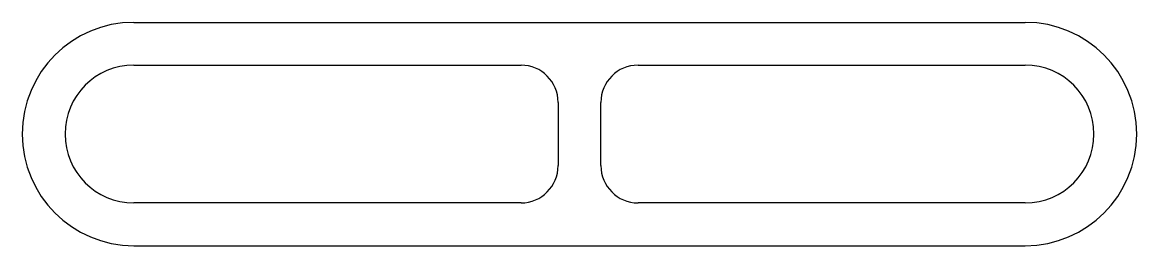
# Model space of a CAD drawing. Extents: x 370.4 to 430.4, y 619.7 to 631.7.
import ezdxf

# ---------------------------------------------------------------- set-up
doc = ezdxf.new("R2010")
doc.units = 0
doc.layers.get('0').update_dxf_attribs({"linetype": 'CONTINUOUS'})

msp = doc.modelspace()

# ---------------------------------------------------------------- linework, layer by layer
at = {"linetype": 'CONTINUOUS'}
for p, q in [((376.388, 631.738), (424.388, 631.738)), ((376.388, 629.438), (397.238, 629.438)), ((403.538, 629.438), (424.388, 629.438)), ((399.238, 627.438), (399.238, 624.038)), ((401.538, 624.038), (401.538, 627.438)), ((397.238, 622.038), (376.388, 622.038)), ((424.388, 622.038), (403.538, 622.038)), ((376.388, 619.738), (424.388, 619.738))]:
    msp.add_line(p, q, dxfattribs=at)
for centre, radius, start, end in [((376.388, 625.738), 6, 90, 270), ((424.388, 625.738), 6, 270, 90), ((376.388, 625.738), 3.7, 90, 270), ((397.238, 627.438), 2, 0, 90), ((403.538, 627.438), 2, 90, 180), ((424.388, 625.738), 3.7, 270, 90), ((397.238, 624.038), 2, 270, 0), ((403.538, 624.038), 2, 180, 270)]:
    msp.add_arc(centre, radius, start, end, dxfattribs=at)

doc.saveas('drawing.dxf')
